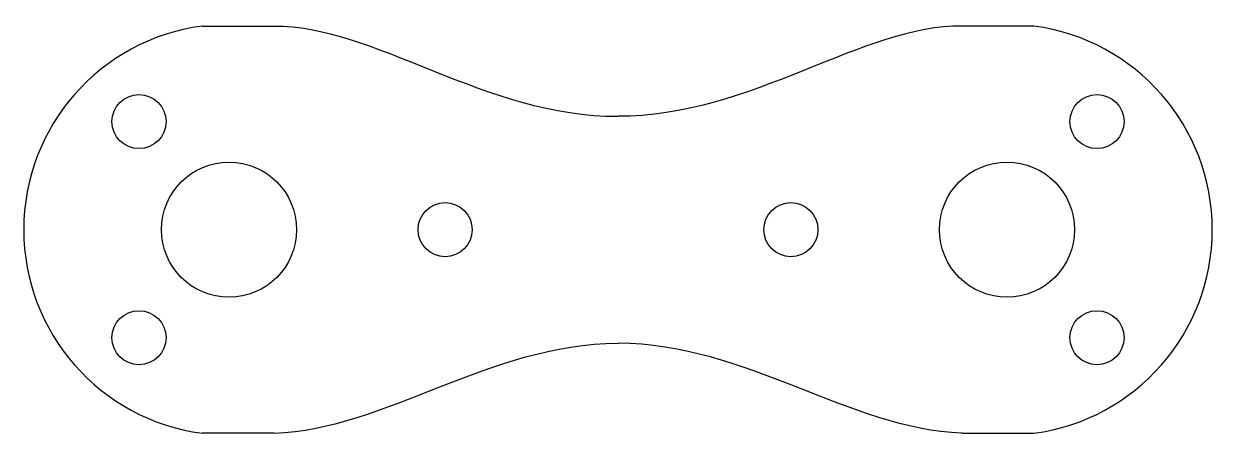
# Model space of a CAD drawing. Header units: millimetres. Extents: x -54.6 to 11.4, y -11.3 to 11.4.
import ezdxf

# ---------------------------------------------------------------- set-up
doc = ezdxf.new("R2010")
doc.units = ezdxf.units.MM

msp = doc.modelspace()

# ---------------------------------------------------------------- linework, layer by layer
at = {"color": 7, "linetype": 'Continuous', "lineweight": 25}
for p, q in [((-44.701, 11.3), (-40.701, 11.3)), ((1.499, 11.3), (-2.501, 11.3)), ((-40.701, -11.3), (-44.701, -11.3)), ((-2.501, -11.3), (1.499, -11.3))]:
    msp.add_line(p, q, dxfattribs=at)
for centre, radius in [((-48.202, 6), 1.5), ((5, 6), 1.5), ((-43.202, 0), 3.75), ((0, 0), 3.75), ((-31.202, 0), 1.5), ((-12, 0), 1.5), ((-48.202, -6), 1.5), ((5, -6), 1.5)]:
    msp.add_circle(centre, radius, dxfattribs=at)
for centre, start, end in [((-43.202, 0), 97.5564, 262.4436), ((0, 0), 277.5564, 82.4436)]:
    msp.add_arc(centre, 11.399, start, end, dxfattribs=at)
for points in [[(-40.701, 11.3), (-35.362, 11.43), (-28.85, 6.217), (-21.601, 6.3)], [(-2.501, 11.3), (-7.84, 11.43), (-14.352, 6.217), (-21.601, 6.3)], [(-40.701, -11.3), (-34.456, -11.064), (-28.769, -6.34), (-21.601, -6.3)], [(-2.501, -11.3), (-8.746, -11.064), (-14.433, -6.34), (-21.601, -6.3)]]:
    msp.add_open_spline(points, degree=3, dxfattribs=at)

doc.saveas('drawing.dxf')
